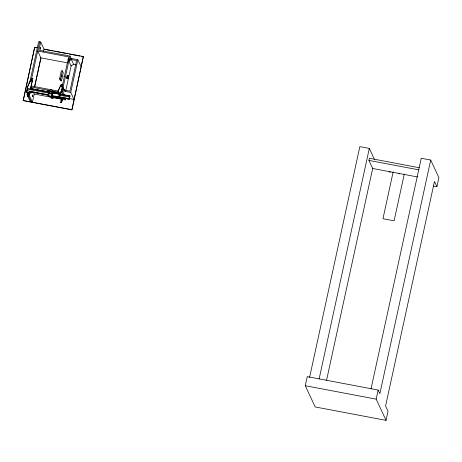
<?xml version="1.0" encoding="UTF-8"?>
<svg xmlns="http://www.w3.org/2000/svg" width="462" height="462" viewBox="0 0 462 462"><rect width="100%" height="100%" fill="white"/><g stroke="black" fill="none" stroke-linecap="round" stroke-linejoin="round"><path stroke-width="0.69" d="M59.096 94.092L58.749 96.622M66.788 78.396L67.152 75.803L67.452 75.329L68.492 75.525L68.128 78.124L67.822 78.592L66.788 78.396L67.088 77.928M67.822 78.592L68.492 75.525M47.765 91.563L47.967 91.002A0.791 0.768 -25 0 1 49.301 91.262M49.22 91.21L49.012 91.771A0.791 0.768 -25 0 1 47.684 91.511L47.65 91.314M31.202 91.672L30.758 93.364L30.96 91.701M63.889 76.611L63.993 76.016M62.145 75.572L61.752 76.929L62.185 75.11M29.678 82.808L38.641 41.638L40.714 42.03L43.994 49.064L83.362 56.52L71.899 109.881L23.204 100.658L34.667 47.297L37.428 47.823M23.204 100.658L34.667 47.297M48.498 96.391L48.729 95.351L29.816 91.609L28.107 95.94L27.333 96.333L28.263 92.527L26.507 92.065L27.824 86.019L31.041 79.181L32.883 78.528L30.48 89.033M26.577 92.209L27.893 86.163L31.11 79.325L32.883 78.528M30.353 101.802L27.073 94.768L27.685 91.955M28.107 95.94L28.615 93.162L28.118 93.203L28.199 92.383L26.507 92.065M31.607 78.886L39.674 41.834M31.306 80.792L32.323 81.116L31.306 80.792L31.728 78.869M47.268 91.747L30.567 88.612L32.253 80.971M33.31 92.105L34.205 94.023L32.427 102.194L29.146 95.16L30.036 91.072M40.714 42.03L38.929 50.202L70.016 56.087L71.206 58.645M34.494 87.018L40.847 57.837L37.676 51.028L68.757 56.913L68.312 58.957L76.6 60.528L69.924 91.181L61.637 89.611M34.737 86.619L40.956 58.062M43.399 51.79L43.994 49.064M49.203 92.671L48.556 96.506L61.561 98.966L60.505 102.645L61.4 102.385L63.225 97.979M52.68 91.499L51.64 96.263M52.795 93.209L52.397 95.062A0.606 0.589 -25 0 0 52.859 95.755L58.68 96.702M52.397 95.062L52.766 93.353M62.364 76.79L61.475 80.879L60.435 80.683L59.592 78.869L61.371 70.692L62.405 70.888L63.254 72.701L62.809 74.746M57.536 92.695L60.967 84.869L62.809 84.217L62.249 86.81L61.232 86.486L61.654 84.563M61.475 80.879L60.626 79.06L62.405 70.888M48.354 95.64L59.171 97.69L60.175 93.064L52.651 91.638M60.47 93.243L59.494 98.579M61.561 98.966L59.436 98.464L59.592 97.274M61.567 89.466L62.607 89.663L69.277 59.009L68.243 58.813L60.505 94.288M60.903 92.435L60.92 91.903M60.58 94.312L60.961 92.556M60.99 92.048L61.683 89.409M62.901 94.791L62.006 92.874L62.451 90.829L70.738 92.4L74.018 99.434L69.184 98.522M62.67 89.807L63.115 87.763L64.744 90.2M68.902 61.198L71.419 59.546L73.643 64.31L71.125 65.962L68.902 61.198L69.346 59.153M70.016 56.087L69.566 58.131L77.859 59.702L81.139 66.736M61.504 98.851L61.215 100.202L61.885 100.595L61.4 102.385L61.868 100.329L61.007 100.323L61.885 100.595M67.204 76.161L66.967 77.639L67.221 76.935M60.505 102.645L61.348 102.269L63.173 97.869M65.65 91.089L71.264 65.315M34.205 94.023L65.286 99.907L65.731 97.863M59.332 97.384L69.242 99.261L69.877 95.9L59.956 94.023M69.242 99.261L69.479 97.956M69.877 95.9L69.647 97.176M70.738 92.4L77.859 59.702M71.899 109.881L83.362 56.52M433.448 186.053L436.919 186.712L434.471 181.456L385.579 406.017L388.034 411.272L386.053 420.362L315.176 406.941L305.284 385.724L307.265 376.628L378.135 390.055L379.845 393.711L430.711 160.06L421.24 158.264L371.038 388.842M309.58 377.471L359.834 146.633L369.311 148.429L374.578 159.725M319.109 379.007L369.311 148.429M417.573 176.963L372.678 168.457L368.924 160.406L369.381 158.287L419.207 167.723M326.524 380.434L372.736 168.185M393.15 171.962L382.975 218.711L394.109 220.819L404.285 174.07M386.053 420.362L376.155 399.145L378.135 390.055M436.919 186.712L438.9 177.622L430.711 160.06M67.227 77.09L66.932 77.911L67.365 75.935M59.436 98.464L59.714 97.43M47.707 91.205L47.898 90.847A0.791 0.768 -25 0 1 49.226 91.106L49.532 91.176M29.591 92.648L28.038 95.801L27.333 96.333M55.486 92.417L55.169 92.383M58.085 93.133L57.866 92.931L58.212 92.949M58.033 92.902L58.322 93.139M56.97 97.055L57.357 97.286M47.892 91.262L48.013 91.095A0.791 0.768 -25 0 1 48.354 90.87M49.174 91.695L49.059 91.863A0.791 0.768 -25 0 1 47.73 91.603M52.876 93.139L58.94 94.046L53.13 92.96M61.717 84.708L62.809 84.217M57.005 97.032L57.317 97.066M52.824 98.591C53.811 98.429 51.074 97.834 51.917 98.389M27.853 93.948L28.448 93.925M52.945 97.944L53.24 97.88L51.946 97.701M58.252 93.162L57.854 92.989M54.331 96.477L54.655 96.593M34.771 47.522L36.186 47.794M44.652 49.394L53.124 50.999M54.533 51.265L67.943 53.806M69.352 54.071L79.938 56.081M81.352 56.347L82.762 56.612M40.847 57.837L67.689 62.919M73.296 64.247L76.057 64.772M67.152 75.803L68.185 75.999M66.817 77.333L67.85 77.529M59.592 78.869L60.626 79.06M61.232 86.486L62.249 86.81M31.52 86.036L58.368 91.118M49.994 90.598L30.925 86.989L31.82 88.906M52.114 91.002L57.767 92.071M60.591 92.608L62.006 92.874M58.709 92.914L59.881 93.133M50.739 91.655L51.045 91.713M50.635 91.782L51.086 91.869M50.554 91.88L51.12 91.99M51.149 92.105L50.485 91.967L50.959 91.384L51.143 92.094M30.504 88.467L49.324 92.007M60.025 94.167L69.947 96.044M27.339 88.248L49.272 92.4M59.887 94.41L69.791 96.287M27.16 89.079L49.093 93.232M59.708 95.241L69.612 97.118M48.81 93.434L52.096 94.057M26.813 90.662L48.747 94.814M59.361 96.824L69.265 98.701M30.954 91.88L48.649 95.23M59.269 97.239L69.179 99.116M30.937 91.955L29.816 91.609M28.049 93.058L28.615 93.162M27.073 94.768L29.146 95.16M368.924 160.406L418.745 169.843M23.1 100.433L71.795 109.656M389.079 171.881L390.465 172.147M398.804 173.724L399.422 173.845M305.284 385.724L376.155 399.145M52.645 97.719L52.281 97.713M52.287 98.516L51.94 98.383M52.749 98.412L52.021 98.435M63.115 87.763L64.23 90.148M60.967 84.869L57.75 91.707M62.451 90.829L64.241 94.67M64.391 97.99L65.286 99.907M28.107 94.964L31.387 101.998M47.8 91.747L47.852 90.754A0.791 0.768 -25 0 1 49.186 91.014L49.261 91.303M52.714 90.829A1.692 1.646 -25 0 1 52.98 91.638M48.758 90.847A0.791 0.768 -25 0 1 49.255 91.17M32.375 96.402C32.623 98.256 33.224 91.903 32.375 96.402M40.298 48.949C40.546 50.803 41.147 44.444 40.298 48.949M49.775 90.91L49.301 93.11L51.779 93.578L52.258 91.378A1.276 1.236 -25 0 0 51.282 89.923A1.276 1.236 -25 0 0 49.775 90.91M52.339 93.243L51.963 94.953A1.034 1.005 -25 0 0 52.755 96.142L58.356 97.193A0.676 0.658 -25 0 0 59.153 96.668L59.621 94.514A0.791 0.768 -25 0 0 59.015 93.601L53.401 92.544A0.901 0.872 -25 0 0 52.339 93.243M52.414 97.032L52.934 97.159L52.431 97.026"/></g></svg>
